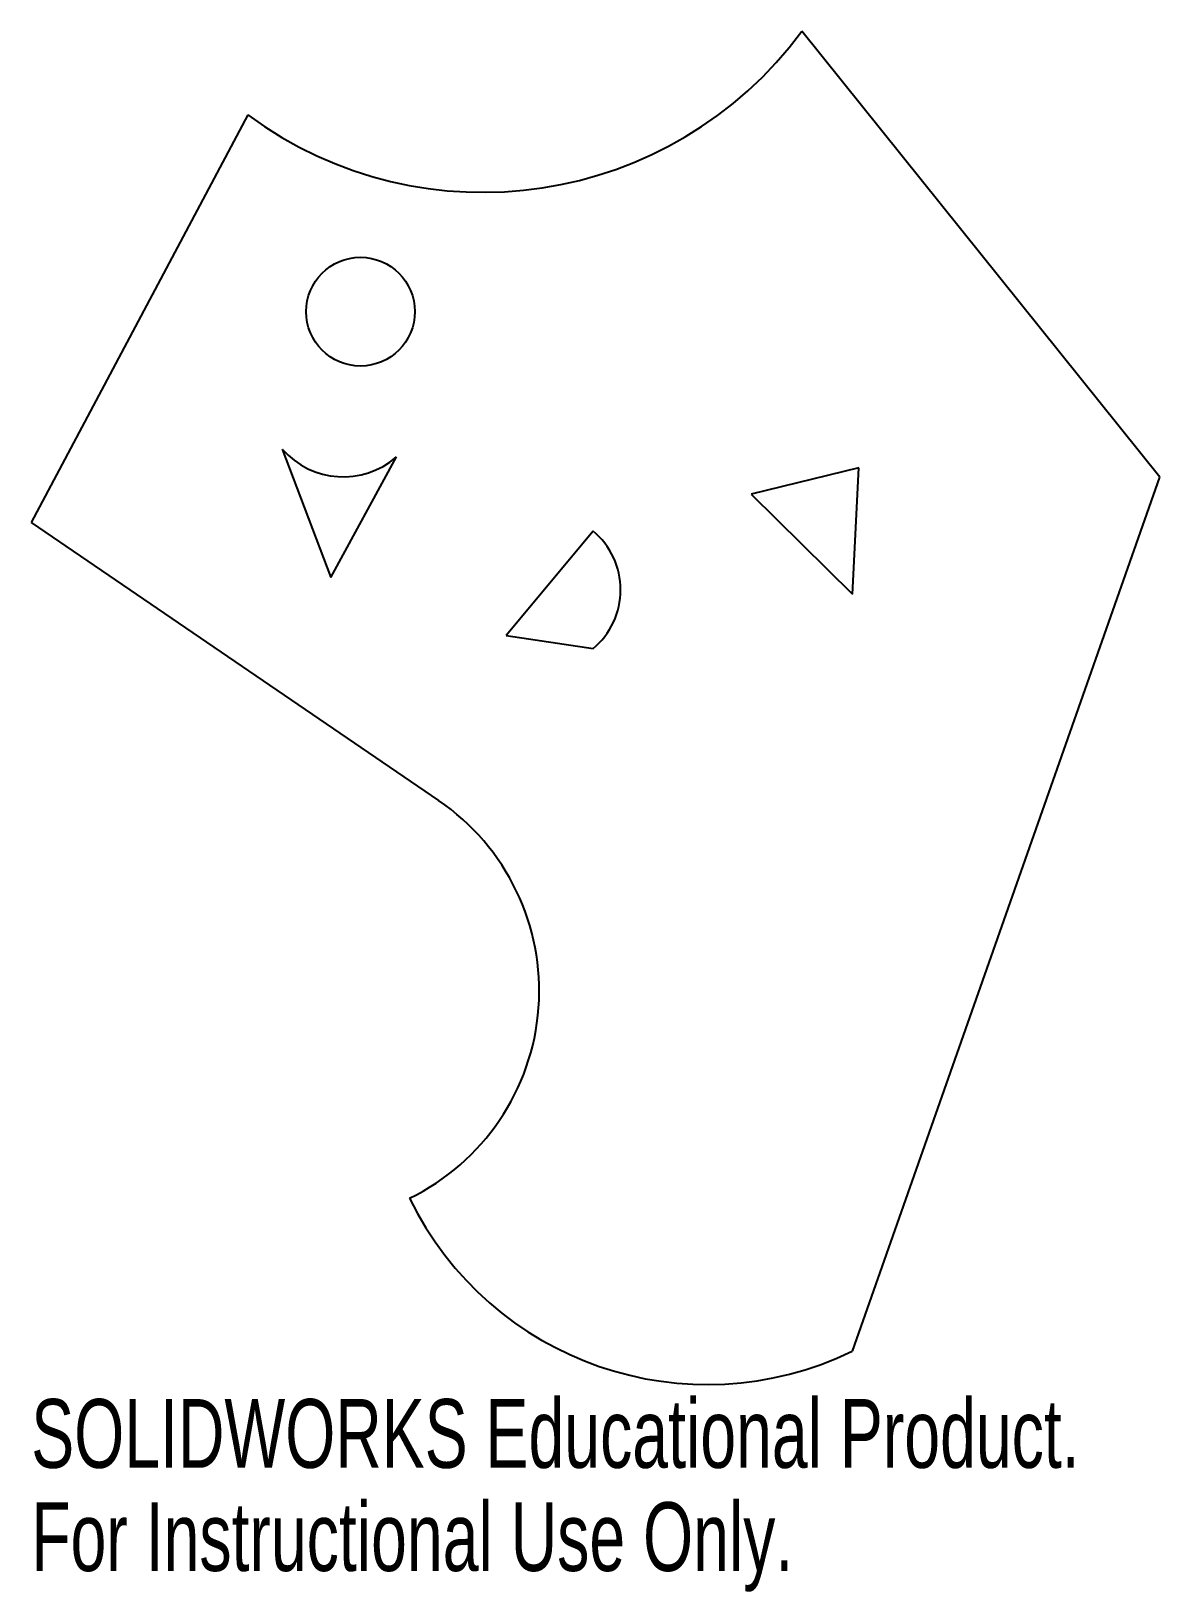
# Model space of a CAD drawing. Header units: millimetres. Extents: x -31 to 48, y -75 to 35.
import ezdxf

# ---------------------------------------------------------------- set-up
doc = ezdxf.new("R2010")
doc.units = ezdxf.units.MM
doc.styles.add('SLDTEXTSTYLE0', font='TXT', dxfattribs={"width": 0.7})

msp = doc.modelspace()

# ---------------------------------------------------------------- linework, layer by layer
at = {"color": 7, "linetype": 'Continuous', "lineweight": 25}
for p, q in [((48.32, 3.18), (23.17, 34.52)), ((-15.77, 28.64), (-30.99, 0)), ((-13.35, 5.15), (-9.94, -3.88)), ((-9.94, -3.88), (-5.32, 4.6)), ((27.18, 3.83), (19.6, 1.98)), ((26.72, -5.05), (27.18, 3.83)), ((26.72, -58.25), (48.32, 3.18)), ((19.6, 1.98), (26.72, -5.05)), ((-30.99, 0), (-2.36, -19.54)), ((8.5, -0.61), (2.39, -7.95)), ((2.39, -7.95), (8.5, -8.87))]:
    msp.add_line(p, q, dxfattribs=at)
msp.add_circle((-7.85, 14.81), 3.82, dxfattribs=at)
for centre, radius, start, end in [((0.76, 51.04), 27.84, 233.5925, 323.5925), ((-9.06, 8.89), 5.69, 221.1047, 311.1047), ((5.06, -4.74), 5.37, 309.7582, 50.2418), ((-11.49, -32.93), 16.2, 295.9453, 55.6849), ((16.53, -37.31), 23.28, 205.9453, 295.9453)]:
    msp.add_arc(centre, radius, start, end, dxfattribs=at)

# ---------------------------------------------------------------- texts
at = {"color": 7, "linetype": 'Continuous', "char_height": 4.8336, "attachment_point": 1, "style": 'SLDTEXTSTYLE0'}
for s, insert in [('SOLIDWORKS Educational Product.', (-30.99, -61.61)), ('For Instructional Use Only.', (-30.99, -68.86))]:
    msp.add_mtext(s, dxfattribs=dict(at, insert=insert))

doc.saveas('drawing.dxf')
